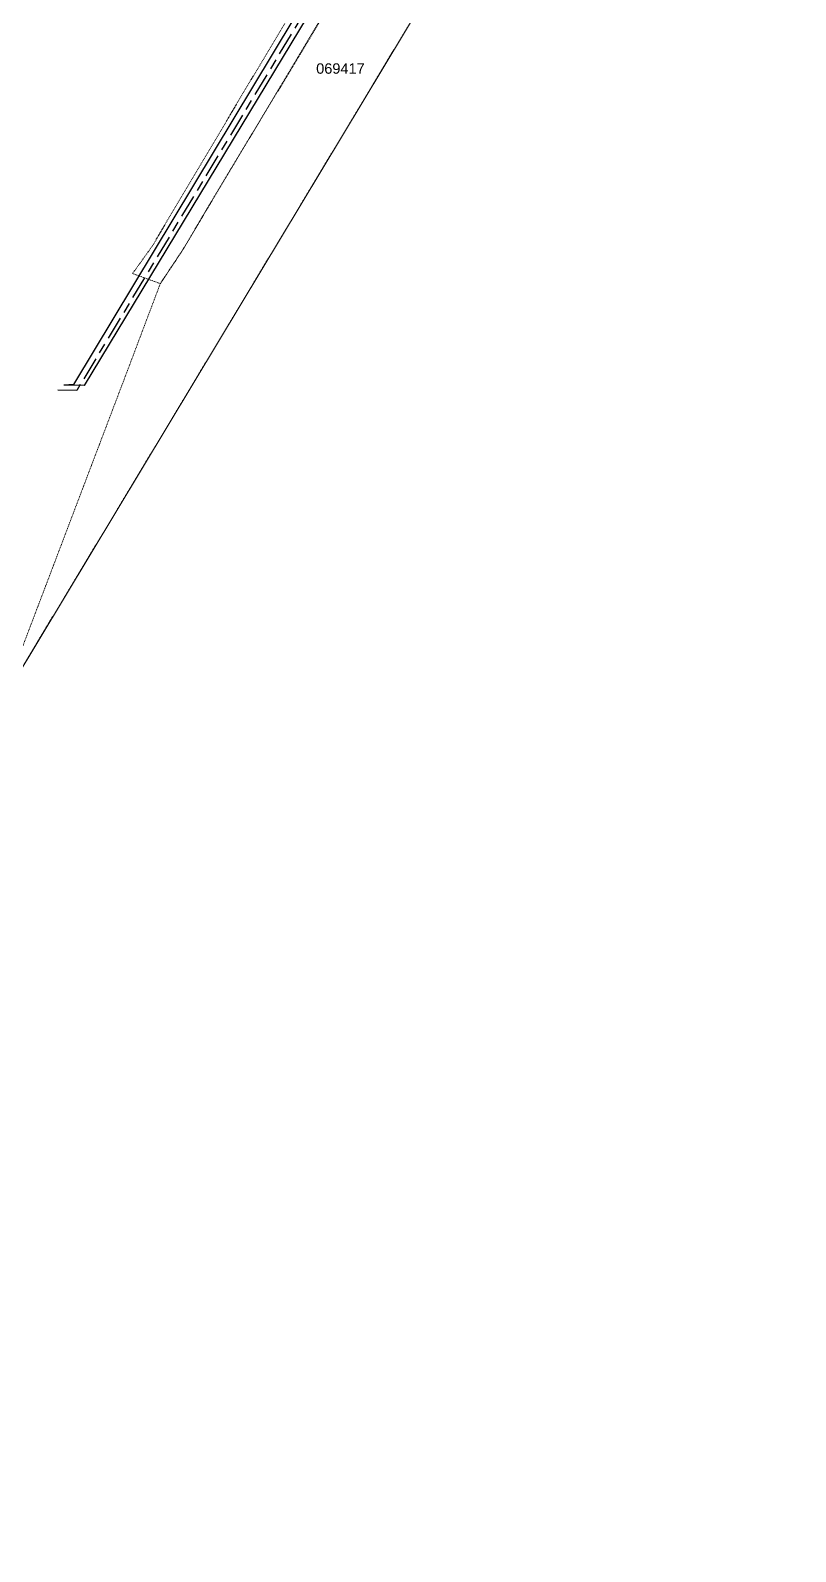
# Model space of a CAD drawing. Header units: metres. Extents: x 299140 to 300955, y 6226202 to 6227439.
# Drawn here: x 299495 to 299627.4, y 6226229.9 to 6226493.2 of the extents above; entities that cross this region are included whole.
import ezdxf

# ---------------------------------------------------------------- set-up
doc = ezdxf.new("R2010")
doc.units = ezdxf.units.M
for name, pattern in [('Cable Exist UG', [8.2, 4, -1.2, 1.8, -1.2]), ('HIDDEN', [0.375, 0.25, -0.125]), ('HIDDEN2', [0.1875, 0.125, -0.0625])]:
    doc.linetypes.add(name, pattern=pattern)
doc.layers.add('Cadastre Land Parcels_SP_EXT', color=9, linetype='Continuous', lineweight=5)
doc.layers.add('Cadastre Other Property_SP_EXT', color=9, linetype='HIDDEN', lineweight=5)
doc.layers.add('Mains_HV_EXT', color=7, linetype='Continuous')
doc.layers.add('Mains_TR_EXT', color=7, linetype='Continuous')
doc.styles.get("Standard").update_dxf_attribs({"font": 'arial.ttf'})
doc.linetypes.add('Cable E UG', pattern='A,6,-0.5,["E",Standard,S=1.7,R=0,X=0.5,Y=-1],-2.9', length=9.4)
doc.linetypes.add('Cable P UG', pattern='A,6,-0.5,["P",Standard,S=1.7,R=0,X=0.5,Y=-1],-2.9', length=9.4)

msp = doc.modelspace()

# ---------------------------------------------------------------- linework, layer by layer
at = {"layer": 'Cadastre Land Parcels_SP_EXT', "linetype": 'Continuous'}
msp.add_lwpolyline([(299477.44, 6226628.89), (299458.32, 6226631.91), (299435.96, 6226474.25), (299433.55, 6226457.26), (299406.89, 6226268.09), (299406.87, 6226267.9), (299401.56, 6226229.94), (299478.64, 6226358.09), (299527.72, 6226439.62), (299623.62, 6226598.94), (299627.4, 6226605.33), (299611.68, 6226607.81), (299530.51, 6226620.57), (299477.44, 6226628.89)], close=True, dxfattribs=at)
at = {"layer": 'Cadastre Other Property_SP_EXT', "linetype": 'HIDDEN2'}
for points in [[(299490.35, 6226377.56), (299499.18, 6226392.23), (299527.79, 6226439.74), (299627.44, 6226605.4), (299607.24, 6226608.57), (299607.47, 6226600.84), (299603.38, 6226592.1), (299584.23, 6226559.46), (299571.43, 6226538.77), (299565.23, 6226528.8), (299560.31, 6226520.35), (299541.78, 6226489.11), (299529.72, 6226469.23), (299525.41, 6226461.96), (299521.23, 6226454.92), (299517.49, 6226449.32), (299512.01, 6226434.79), (299493.73, 6226386.67), (299491.68, 6226381.74), (299490.35, 6226377.56)], [(299517.51, 6226449.35), (299521.64, 6226455.6), (299525.94, 6226462.85), (299560.07, 6226519.95), (299571.62, 6226539.07), (299584.03, 6226559.13), (299591.34, 6226571.58), (299601.05, 6226588.12), (299603.76, 6226592.92), (299607.39, 6226600.67), (299607.44, 6226601.74), (299607.24, 6226608.51), (299601.68, 6226609.45), (299602.53, 6226605.88), (299602.59, 6226600.86), (299601.51, 6226598.47), (299598.82, 6226594.63), (299594.71, 6226587.42), (299562.37, 6226533.38), (299533.19, 6226484.6), (299526.76, 6226473.78), (299516.09, 6226455.81), (299512.71, 6226451.09), (299517.51, 6226449.35)]]:
    msp.add_lwpolyline(points, close=True, dxfattribs=at)
at = {"layer": 'Mains_HV_EXT', "linetype": 'Cable E UG'}
msp.add_lwpolyline([(299604.44, 6226597.35), (299504.35, 6226431.72), (299500.81, 6226431.78)], dxfattribs=at)
at = {"layer": 'Mains_HV_EXT', "linetype": 'Cable P UG'}
msp.add_lwpolyline([(299602.76, 6226598.45), (299502.49, 6226431.89), (299500.85, 6226431.8)], dxfattribs=at)
at = {"layer": 'Mains_TR_EXT', "linetype": 'Cable Exist UG'}
msp.add_lwpolyline([(299603.6, 6226597.9), (299503.05, 6226430.88), (299499.79, 6226430.93)], dxfattribs=at)

# ---------------------------------------------------------------- texts
at = {"layer": 'Cadastre Other Property_SP_EXT'}
msp.add_text('069417', height=1.8, dxfattribs=at).set_placement((299544.48, 6226485.67))

doc.saveas('drawing.dxf')
